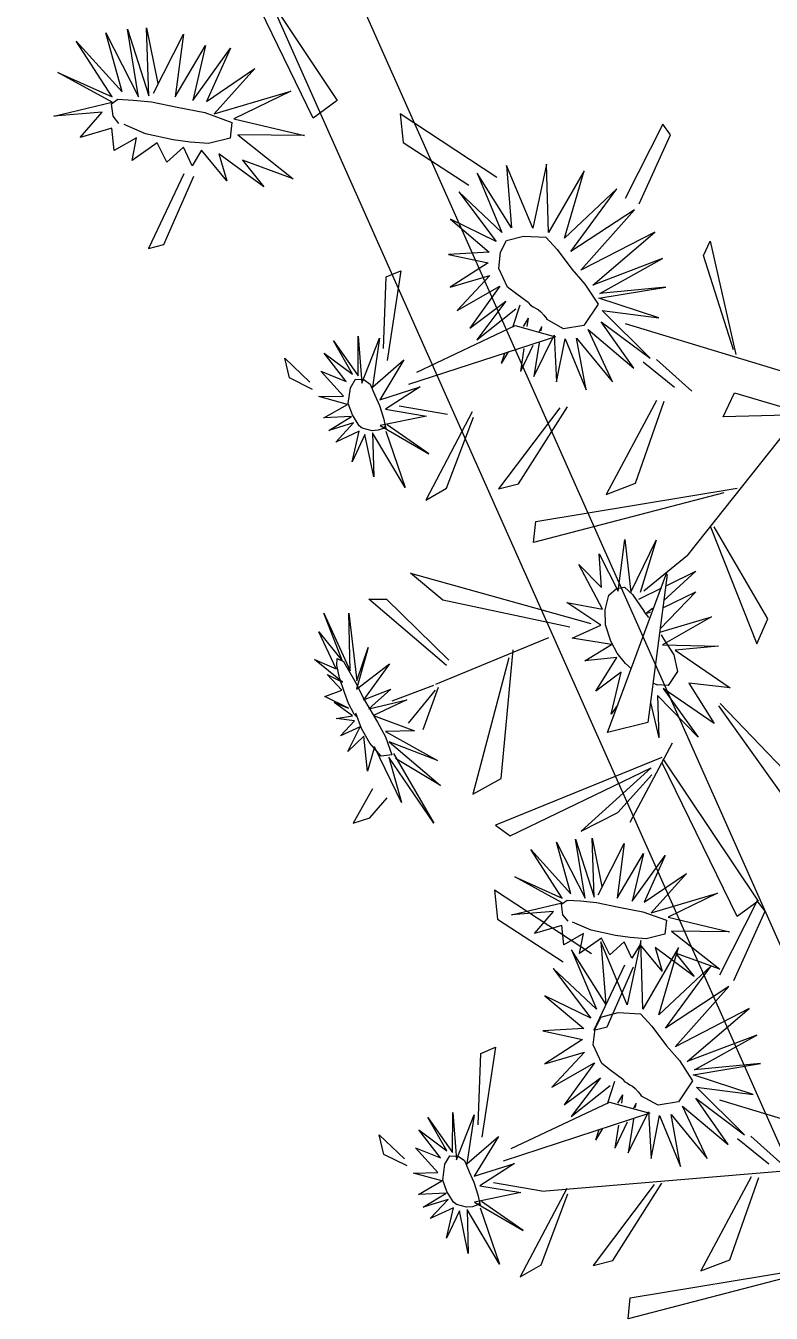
# Model space of a CAD drawing. Header units: inches. Extents: x -422522 to 22891, y -2973 to 414515.
# Drawn here: x 8287.73 to 8312.9, y 10007.55 to 10051 of the extents above; entities that cross this region are included whole.
import ezdxf

# ---------------------------------------------------------------- set-up
doc = ezdxf.new("R2010")
doc.units = ezdxf.units.IN
doc.header["$MEASUREMENT"] = 0
doc.layers.get('0').update_dxf_attribs({"lineweight": 25})
doc.layers.add('ARREDAMENTO', color=8, linetype='Continuous', lineweight=18)
doc.layers.add('QUOTE', color=6, linetype='Continuous', lineweight=9)
doc.styles.get("Standard").update_dxf_attribs({"font": 'Arial.ttf'})
doc.dimstyles.get("Standard").update_dxf_attribs({"dimtxt": 15, "dimasz": 10, "dimexe": 10, "dimexo": 10, "dimgap": 5, "dimtad": 2, "dimtih": 1, "dimtoh": 1, "dimdec": 0, "dimzin": 0, "dimdsep": 46, "dimtxsty": 'Standard', "dimblk": 'OBLIQUE', "dimblk1": 'OBLIQUE', "dimblk2": 'OBLIQUE', "dimcen": 0.09, "dimdle": 10, "dimadec": 0, "dimazin": 0, "dimtfac": 1, "dimtdec": 0, "dimtofl": 0, "dimtmove": 0, "dimatfit": 3, "dimldrblk": 'OBLIQUE', "dimfxl": 1, "dimtolj": 1, "dimtzin": 0, "dimarcsym": 0})

# ---------------------------------------------------------------- blocks, each defined once
blk = doc.blocks.new('_Oblique')
at = {"color": 0, "linetype": 'ByBlock', "lineweight": -2}
blk.add_line((-0.5, -0.5), (0.5, 0.5), dxfattribs=at)
blk = doc.blocks.new('*D94')
at = {"layer": 'Defpoints', "color": 0, "transparency": 16777216}
for p in [(8341.344, 10728.182), (8108.048, 10624.312), (8396.237, 9975.431)]:
    blk.add_point(p, dxfattribs=at)
at = {"layer": 'QUOTE', "color": 0, "lineweight": -2, "transparency": 16777216}
for p, q in [((8634.195, 10070.43), (8337.277, 10737.317)), ((8117.184, 10628.379), (8350.48, 10732.249)), ((8405.373, 9979.498), (8639.263, 10083.633))]:
    blk.add_line(p, q, dxfattribs=at)
at = {"layer": 'QUOTE', "color": 0, "lineweight": -2, "transparency": 16777216, "xscale": 10, "yscale": 10, "zscale": 10}
for p, rotation in [((8341.344, 10728.182), 113.9999999999798), ((8630.127, 10079.565), 293.9999999999798)]:
    blk.add_blockref('_Oblique', p, dxfattribs=dict(at, rotation=rotation))
at = {"layer": 'QUOTE', "color": 0, "transparency": 16777216, "insert": (8508.425, 10413.975), "char_height": 15, "attachment_point": 5}
blk.add_mtext('\\A1;710', dxfattribs=at)

msp = doc.modelspace()

# ---------------------------------------------------------------- linework, layer by layer
at = {"layer": 'ARREDAMENTO', "linetype": 'Continuous'}
for p, q in [((8294.561, 10054.011, -27.277), (8298.247, 10048.483, -27.277)), ((8297.441, 10047.886, -27.277), (8294.53, 10053.857, -27.277)), ((8291.165, 10050.886, -27.277), (8291.891, 10048.637, -27.277)), ((8291.546, 10048.602, -27.277), (8291.165, 10050.886, -27.277)), ((8291.807, 10050.929, -27.277), (8292.189, 10049.058, -27.277)), ((8291.891, 10048.637, -27.277), (8291.807, 10050.929, -27.277)), ((8289.438, 10050.487, -27.277), (8290.984, 10048.772, -27.277)), ((8290.656, 10048.601, -27.277), (8289.438, 10050.487, -27.277)), ((8290.436, 10050.768, -27.277), (8291.546, 10048.602, -27.277)), ((8290.984, 10048.772, -27.277), (8290.436, 10050.768, -27.277)), ((8292.046, 10048.727, -27.277), (8293.055, 10050.724, -27.277)), ((8293.055, 10050.724, -27.277), (8292.784, 10048.607, -27.277)), ((8292.784, 10048.607, -27.277), (8293.803, 10050.339, -27.277)), ((8293.803, 10050.339, -27.277), (8293.37, 10048.484, -27.277)), ((8293.37, 10048.484, -27.277), (8294.643, 10050.251, -27.277)), ((8294.643, 10050.251, -27.277), (8293.832, 10048.446, -27.277)), ((8288.819, 10049.429, -27.277), (8290.656, 10048.601, -27.277)), ((8290.648, 10048.421, -27.277), (8288.819, 10049.429, -27.277)), ((8293.832, 10048.446, -27.277), (8295.47, 10049.565, -27.277)), ((8295.47, 10049.565, -27.277), (8294.096, 10048.036, -27.277)), ((8294.096, 10048.036, -27.277), (8296.679, 10048.796, -27.277)), ((8296.679, 10048.796, -27.277), (8294.758, 10047.863, -27.277)), ((8288.686, 10047.952, -27.277), (8290.648, 10048.421, -27.277)), ((8290.629, 10048.366, -27.277), (8290.846, 10048.523, -27.277)), ((8290.681, 10047.959, -27.277), (8290.629, 10048.366, -27.277)), ((8290.846, 10048.523, -27.277), (8291.364, 10048.498, -27.277)), ((8291.364, 10048.498, -27.277), (8291.982, 10048.432, -27.277)), ((8291.982, 10048.432, -27.277), (8292.848, 10048.257, -27.277)), ((8298.247, 10048.483, -27.277), (8297.441, 10047.886, -27.277)), ((8290.316, 10048.089, -27.277), (8288.686, 10047.952, -27.277)), ((8289.573, 10047.235, -27.277), (8290.316, 10048.089, -27.277)), ((8290.881, 10047.706, -27.277), (8290.681, 10047.959, -27.277)), ((8292.848, 10048.257, -27.277), (8293.781, 10048.074, -27.277)), ((8293.781, 10048.074, -27.277), (8294.696, 10047.745, -27.277)), ((8294.758, 10047.863, -27.277), (8297.146, 10047.299, -27.277)), ((8300.373, 10048.036), (8300.47, 10047.064)), ((8303.641, 10045.889), (8300.373, 10048.036)), ((8290.638, 10047.546, -27.277), (8289.573, 10047.235, -27.277)), ((8290.714, 10046.797, -27.277), (8290.638, 10047.546, -27.277)), ((8291.776, 10047.361, -27.277), (8291.052, 10047.675, -27.277)), ((8294.696, 10047.745, -27.277), (8294.63, 10047.207, -27.277)), ((8309.234, 10047.682), (8307.966, 10045.174)), ((8309.5, 10047.327), (8309.234, 10047.682)), ((8291.477, 10047.227, -27.277), (8290.714, 10046.797, -27.277)), ((8291.326, 10046.457, -27.277), (8291.477, 10047.227, -27.277)), ((8292.173, 10047.056, -27.277), (8291.326, 10046.457, -27.277)), ((8292.714, 10047.157, -27.277), (8291.776, 10047.361, -27.277)), ((8292.498, 10046.403, -27.277), (8292.173, 10047.056, -27.277)), ((8293.286, 10047.072, -27.277), (8292.714, 10047.157, -27.277)), ((8293.905, 10047.029, -27.277), (8293.286, 10047.072, -27.277)), ((8294.63, 10047.207, -27.277), (8293.905, 10047.029, -27.277)), ((8294.891, 10047.32, -27.277), (8296.763, 10045.844, -27.277)), ((8297.146, 10047.299, -27.277), (8294.891, 10047.32, -27.277)), ((8300.47, 10047.064), (8302.686, 10045.625)), ((8308.444, 10044.994), (8309.5, 10047.327)), ((8293.061, 10046.905, -27.277), (8292.498, 10046.403, -27.277)), ((8293.357, 10046.28, -27.277), (8293.061, 10046.905, -27.277)), ((8293.669, 10046.805, -27.277), (8293.357, 10046.28, -27.277)), ((8294.526, 10045.767, -27.277), (8293.669, 10046.805, -27.277)), ((8294.252, 10046.686, -27.277), (8294.526, 10045.767, -27.277)), ((8295.77, 10045.566, -27.277), (8294.252, 10046.686, -27.277)), ((8295.048, 10046.473, -27.277), (8295.77, 10045.566, -27.277)), ((8296.763, 10045.844, -27.277), (8295.048, 10046.473, -27.277)), ((8303.958, 10046.294), (8304.132, 10044.188)), ((8304.851, 10044.172), (8303.958, 10046.294)), ((8305.314, 10046.337), (8304.851, 10044.172)), ((8305.377, 10044.024), (8305.314, 10046.337)), ((8306.579, 10046.104), (8305.377, 10044.024)), ((8305.916, 10043.837), (8306.579, 10046.104)), ((8293.073, 10046.002, -27.277), (8291.873, 10043.489, -27.277)), ((8292.391, 10043.617, -27.277), (8293.413, 10045.934, -27.277)), ((8302.972, 10046.026), (8303.808, 10044.025)), ((8304.132, 10044.188), (8302.972, 10046.026)), ((8302.354, 10045.399), (8303.617, 10043.723)), ((8303.808, 10044.025), (8302.354, 10045.399)), ((8307.692, 10045.497), (8305.916, 10043.837)), ((8306.136, 10043.385), (8307.692, 10045.497)), ((8302.068, 10044.479), (8303.379, 10043.368)), ((8303.617, 10043.723), (8302.068, 10044.479)), ((8308.28, 10044.792), (8306.136, 10043.385)), ((8306.469, 10042.754), (8308.28, 10044.792)), ((8308.968, 10044.041), (8306.469, 10042.754)), ((8306.872, 10042.254), (8308.968, 10044.041)), ((8291.873, 10043.489, -27.277), (8292.391, 10043.617, -27.277)), ((8310.611, 10043.249), (8310.837, 10043.73)), ((8310.837, 10043.73), (8311.7, 10039.91)), ((8303.379, 10043.368), (8302.003, 10043.287)), ((8302.003, 10043.287), (8303.339, 10043)), ((8309.227, 10043.151), (8306.872, 10042.254)), ((8307.115, 10041.974), (8309.227, 10043.151)), ((8311.626, 10040.062), (8310.611, 10043.249)), ((8299.903, 10042.529), (8300.401, 10042.739)), ((8300.401, 10042.739), (8299.939, 10039.704)), ((8303.339, 10043), (8302.064, 10042.184)), ((8299.815, 10040.115), (8299.903, 10042.529)), ((8302.064, 10042.184), (8303.403, 10042.577)), ((8303.403, 10042.577), (8302.301, 10041.395)), ((8302.301, 10041.395), (8303.74, 10042.214)), ((8303.74, 10042.214), (8302.723, 10040.799)), ((8307.08, 10041.809), (8309.346, 10042.185)), ((8309.101, 10041.142), (8307.08, 10041.809)), ((8309.346, 10042.185), (8307.115, 10041.974)), ((8302.723, 10040.799), (8303.942, 10041.705)), ((8303.942, 10041.705), (8302.962, 10040.403)), ((8302.962, 10040.403), (8304.278, 10041.448)), ((8304.18, 10040.829), (8304.426, 10041.588)), ((8307.191, 10041.39), (8309.101, 10041.142)), ((8308.811, 10039.788), (8307.191, 10041.39)), ((8300.933, 10039.317), (8304.254, 10040.883)), ((8304.254, 10040.883), (8305.613, 10040.509)), ((8304.534, 10040.851), (8304.705, 10041.134)), ((8304.662, 10040.853), (8304.705, 10041.134)), ((8307.163, 10041.016), (8308.811, 10039.788)), ((8308.256, 10039.454), (8307.163, 10041.016)), ((8307.969, 10040.961), (8314.087, 10039.101)), ((8298.955, 10039.189), (8298.96, 10040.533)), ((8298.96, 10040.533), (8299.084, 10038.939)), ((8299.084, 10038.939), (8299.677, 10040.459)), ((8299.677, 10040.459), (8299.439, 10038.802)), ((8305.613, 10040.509), (8300.657, 10038.896)), ((8304.884, 10039.171), (8305.567, 10040.564)), ((8305.074, 10040.682), (8305.154, 10040.852)), ((8305.131, 10040.705), (8305.154, 10040.852)), ((8305.567, 10040.564), (8305.655, 10038.983)), ((8306.33, 10040.465), (8307.546, 10038.983)), ((8306.649, 10038.717), (8306.33, 10040.465)), ((8306.718, 10040.755), (8308.256, 10039.454)), ((8307.546, 10038.983), (8306.718, 10040.755)), ((8298.121, 10040.369), (8298.955, 10039.189)), ((8298.762, 10039.241), (8298.121, 10040.369)), ((8304.852, 10040.215), (8304.434, 10039.332)), ((8304.551, 10040.113), (8304.434, 10039.332)), ((8305.067, 10040.306), (8304.884, 10039.171)), ((8305.655, 10038.983), (8305.942, 10040.435)), ((8305.942, 10040.435), (8306.649, 10038.717)), ((8296.478, 10039.784), (8297.328, 10038.975)), ((8296.639, 10039.12), (8296.478, 10039.784)), ((8297.811, 10039.95), (8298.762, 10039.241)), ((8298.549, 10039.003), (8297.811, 10039.95)), ((8299.439, 10038.802), (8300.501, 10039.726)), ((8300.501, 10039.726), (8299.684, 10038.384)), ((8304.018, 10039.996), (8303.783, 10039.604)), ((8303.894, 10039.947), (8303.783, 10039.604)), ((8309.629, 10038.795), (8308.571, 10039.651)), ((8310.218, 10038.668), (8309.027, 10039.739)), ((8298.458, 10038.507), (8297.698, 10039.348)), ((8297.698, 10039.348), (8298.549, 10039.003)), ((8297.419, 10038.731), (8296.639, 10039.12)), ((8298.621, 10038.251), (8298.696, 10038.788)), ((8298.696, 10038.788), (8298.864, 10039.076)), ((8298.864, 10039.076), (8299.145, 10039.065)), ((8299.145, 10039.065), (8299.361, 10038.912)), ((8299.361, 10038.912), (8299.515, 10038.539)), ((8299.684, 10038.384), (8301.048, 10038.818)), ((8301.048, 10038.818), (8299.875, 10038.065)), ((8297.631, 10038.491), (8298.458, 10038.507)), ((8298.597, 10038.228), (8297.631, 10038.491)), ((8299.515, 10038.539), (8299.675, 10038.188)), ((8309.029, 10038.363), (8307.329, 10035.189)), ((8308.313, 10035.569), (8309.29, 10038.339)), ((8311.279, 10037.807), (8311.664, 10038.62)), ((8311.664, 10038.62), (8314.177, 10037.867)), ((8297.8, 10037.772), (8298.597, 10038.228)), ((8298.761, 10037.869), (8298.621, 10038.251)), ((8298.988, 10037.506), (8298.761, 10037.869)), ((8299.675, 10038.188), (8299.809, 10037.759)), ((8299.875, 10038.065), (8301.259, 10037.832)), ((8301.966, 10037.882), (8300.336, 10038.163)), ((8302.808, 10037.973), (8301.237, 10034.989)), ((8305.764, 10038.111), (8303.695, 10035.375)), ((8304.363, 10035.544), (8306.016, 10038.148)), ((8314.506, 10037.886), (8311.279, 10037.807)), ((8298.734, 10037.816), (8297.8, 10037.772)), ((8297.966, 10037.341), (8298.734, 10037.816)), ((8298.802, 10037.602), (8297.966, 10037.341)), ((8298.199, 10036.956), (8298.802, 10037.602)), ((8299.091, 10037.429), (8298.988, 10037.506)), ((8299.428, 10037.336), (8299.091, 10037.429)), ((8299.805, 10037.418), (8299.627, 10037.351)), ((8301.259, 10037.832), (8299.698, 10037.512)), ((8299.698, 10037.512), (8301.338, 10036.558)), ((8299.869, 10037.502), (8299.805, 10037.418)), ((8299.809, 10037.759), (8299.884, 10037.407)), ((8301.338, 10036.558), (8299.93, 10037.535)), ((8301.941, 10035.396), (8302.85, 10037.79)), ((8310.067, 10033.122), (8313.764, 10037.776)), ((8298.984, 10037.322), (8298.199, 10036.956)), ((8298.754, 10036.293), (8298.984, 10037.322)), ((8299.183, 10037.214), (8298.754, 10036.293)), ((8299.483, 10035.779), (8299.183, 10037.214)), ((8299.627, 10037.351), (8299.428, 10037.336)), ((8299.444, 10037.262), (8299.483, 10035.779)), ((8300.54, 10035.418), (8299.444, 10037.262)), ((8299.888, 10037.32), (8300.54, 10035.418)), ((8301.237, 10034.989), (8301.941, 10035.396)), ((8303.695, 10035.375), (8304.363, 10035.544)), ((8311.296, 10035.243), (8304.879, 10033.57)), ((8304.949, 10034.279), (8311.747, 10035.401)), ((8307.329, 10035.189), (8308.313, 10035.569)), ((8304.879, 10033.57), (8304.949, 10034.279)), ((8310.854, 10034.093), (8312.417, 10030.14)), ((8312.78, 10030.994), (8310.968, 10034.095)), ((8307.729, 10031.925), (8307.958, 10033.666)), ((8307.958, 10033.666), (8308.156, 10031.891)), ((8308.156, 10031.891), (8309.009, 10033.64)), ((8309.009, 10033.64), (8308.479, 10031.879)), ((8307.093, 10033.188), (8307.729, 10031.925)), ((8307.174, 10032.047), (8307.093, 10033.188)), ((8310.067, 10033.122), (8308.593, 10031.925)), ((8306.4, 10032.822), (8307.174, 10032.047)), ((8307.201, 10031.31), (8306.4, 10032.822)), ((8300.72, 10032.531), (8306.812, 10030.836)), ((8301.811, 10031.619), (8300.72, 10032.531)), ((8307.372, 10027.153), (8309.371, 10032.552)), ((8309.389, 10032.487), (8308.729, 10027.487)), ((8309.273, 10031.605), (8310.354, 10032.6)), ((8309.369, 10032.111), (8310.354, 10032.6)), ((8307.294, 10031.296), (8307.414, 10031.784)), ((8307.414, 10031.784), (8307.672, 10032.017)), ((8307.672, 10032.017), (8307.949, 10032.059)), ((8307.949, 10032.059), (8308.219, 10031.807)), ((8308.219, 10031.807), (8308.615, 10031.235)), ((8309.198, 10032.026), (8308.415, 10031.638)), ((8309.147, 10030.648), (8310.351, 10031.895)), ((8309.24, 10031.355), (8310.351, 10031.895)), ((8299.315, 10031.647), (8299.917, 10031.648)), ((8301.937, 10029.411), (8299.315, 10031.647)), ((8299.917, 10031.648), (8302.013, 10029.592)), ((8306.096, 10030.703), (8301.811, 10031.619)), ((8305.995, 10031.542), (8307.201, 10031.31)), ((8307.144, 10030.773), (8305.995, 10031.542)), ((8308.886, 10031.334), (8308.689, 10031.178)), ((8297.797, 10031.185), (8298.69, 10029.232)), ((8298.424, 10029.565), (8297.797, 10031.185)), ((8298.637, 10031.178), (8298.916, 10028.892)), ((8298.69, 10029.232), (8298.637, 10031.178)), ((8307.304, 10030.781), (8307.294, 10031.296)), ((8308.77, 10031.036), (8308.615, 10031.235)), ((8308.689, 10031.178), (8308.828, 10031.209)), ((8309.133, 10030.542), (8310.883, 10031.058)), ((8310.883, 10031.058), (8309.224, 10030.111)), ((8312.417, 10030.14), (8312.78, 10030.994)), ((8297.633, 10030.552), (8298.424, 10029.565)), ((8298.217, 10029.305), (8297.633, 10030.552)), ((8306.182, 10030.341), (8307.144, 10030.773)), ((8307.489, 10030.237), (8307.304, 10030.781)), ((8301.582, 10028.787), (8305.386, 10030.361)), ((8307.505, 10030.118), (8306.182, 10030.341)), ((8306.611, 10029.57), (8307.505, 10030.118)), ((8307.702, 10029.832), (8307.489, 10030.237)), ((8309.182, 10030.446), (8309.266, 10030.315)), ((8309.224, 10030.111), (8311.121, 10030.067)), ((8309.266, 10030.315), (8309.61, 10029.769)), ((8311.121, 10030.067), (8309.654, 10029.936)), ((8297.484, 10029.621), (8298.217, 10029.305)), ((8298.425, 10028.853), (8297.484, 10029.621)), ((8299.289, 10030.018), (8298.902, 10028.615)), ((8298.916, 10028.892), (8299.289, 10030.018)), ((8304.041, 10029.673), (8302.825, 10025.072)), ((8303.784, 10025.605), (8304.187, 10029.938)), ((8307.691, 10029.684), (8306.611, 10029.57)), ((8306.977, 10028.545), (8307.691, 10029.684)), ((8307.976, 10029.484), (8307.702, 10029.832)), ((8309.61, 10029.769), (8309.734, 10029.213)), ((8309.654, 10029.936), (8311.512, 10028.657)), ((8298.902, 10028.615), (8300.012, 10029.471)), ((8300.012, 10029.471), (8299.134, 10028.254)), ((8307.837, 10029.188), (8306.977, 10028.545)), ((8307.491, 10027.777), (8307.837, 10029.188)), ((8308.171, 10029.312), (8307.976, 10029.484)), ((8309.734, 10029.213), (8309.425, 10028.736)), ((8297.906, 10029.112), (8298.425, 10028.853)), ((8298.404, 10028.576), (8297.906, 10029.112)), ((8301.502, 10028.737), (8300.096, 10028.208)), ((8308.906, 10028.826), (8309.043, 10028.765)), ((8309.425, 10028.736), (8309.043, 10028.765)), ((8310.118, 10028.821), (8310.975, 10027.462)), ((8311.512, 10028.657), (8310.118, 10028.821)), ((8297.826, 10028.371), (8298.404, 10028.576)), ((8298.624, 10027.978), (8297.826, 10028.371)), ((8299.134, 10028.254), (8300.055, 10028.615)), ((8300.055, 10028.615), (8299.319, 10027.946)), ((8301.558, 10028.587), (8300.645, 10027.468)), ((8301.148, 10027.255), (8301.662, 10028.684)), ((8309.054, 10028.407), (8309.108, 10026.977)), ((8310.429, 10026.994), (8309.054, 10028.407)), ((8309.248, 10028.635), (8310.429, 10026.994)), ((8310.975, 10027.462), (8309.248, 10028.635)), ((8298.147, 10028.161), (8298.624, 10027.978)), ((8298.759, 10027.717), (8298.147, 10028.161)), ((8299.319, 10027.946), (8300.596, 10028.259)), ((8300.596, 10028.259), (8299.477, 10027.722)), ((8307.713, 10028.075), (8307.491, 10027.777)), ((8308.82, 10028.17), (8309.108, 10026.977)), ((8311.121, 10028.049), (8313.537, 10024.67)), ((8314.291, 10024.879), (8311.173, 10028.137)), ((8298.208, 10027.62), (8298.759, 10027.717)), ((8298.827, 10027.547), (8298.208, 10027.62)), ((8298.356, 10027.041), (8298.827, 10027.547)), ((8299.477, 10027.722), (8300.853, 10027.209)), ((8308.729, 10027.487), (8307.372, 10027.153)), ((8299.021, 10027.347), (8298.356, 10027.041)), ((8298.604, 10026.517), (8299.021, 10027.347)), ((8299.152, 10027.025), (8298.604, 10026.517)), ((8299.267, 10025.844), (8299.152, 10027.025)), ((8300.853, 10027.209), (8299.874, 10027.19)), ((8299.874, 10027.19), (8301.636, 10026.213)), ((8299.512, 10026.665), (8299.267, 10025.844)), ((8300.414, 10024.785), (8299.512, 10026.665)), ((8300, 10026.835), (8301.73, 10025.365)), ((8301.636, 10026.213), (8300, 10026.835)), ((8308.142, 10024.129), (8309.568, 10026.802)), ((8299.987, 10026.318), (8300.414, 10024.785)), ((8301.505, 10024.088), (8299.987, 10026.318)), ((8300.15, 10026.445), (8301.505, 10024.088)), ((8301.73, 10025.365), (8300.219, 10026.272)), ((8309.205, 10026.313), (8303.588, 10024.03)), ((8311.752, 10020.938), (8309.219, 10026.134)), ((8309.245, 10026.269), (8312.453, 10021.457)), ((8304.085, 10023.661), (8308.85, 10025.961)), ((8308.85, 10025.961), (8306.48, 10023.827)), ((8307.726, 10024.455), (8308.87, 10025.726)), ((8299.435, 10025.251), (8298.791, 10024.091)), ((8302.825, 10025.072), (8303.784, 10025.605)), ((8299.355, 10024.27), (8299.936, 10024.95)), ((8306.48, 10023.827), (8307.726, 10024.455)), ((8298.791, 10024.091), (8299.355, 10024.27)), ((8303.588, 10024.03), (8304.085, 10023.661)), ((8306.289, 10023.549), (8306.922, 10021.592)), ((8306.621, 10021.561), (8306.289, 10023.549)), ((8306.849, 10023.586), (8307.181, 10021.958)), ((8306.922, 10021.592), (8306.849, 10023.586)), ((8304.787, 10023.202), (8306.132, 10021.709)), ((8305.847, 10021.56), (8304.787, 10023.202)), ((8305.655, 10023.446), (8306.621, 10021.561)), ((8306.132, 10021.709), (8305.655, 10023.446)), ((8307.057, 10021.67), (8307.934, 10023.408)), ((8307.934, 10023.408), (8307.699, 10021.565)), ((8307.699, 10021.565), (8308.586, 10023.072)), ((8308.586, 10023.072), (8308.209, 10021.458)), ((8308.209, 10021.458), (8309.317, 10022.996)), ((8309.317, 10022.996), (8308.611, 10021.425)), ((8304.248, 10022.281), (8305.847, 10021.56)), ((8305.84, 10021.404), (8304.248, 10022.281)), ((8308.611, 10021.425), (8310.037, 10022.399)), ((8310.037, 10022.399), (8308.841, 10021.068)), ((8303.561, 10021.828), (8303.658, 10020.856)), ((8306.829, 10019.681), (8303.561, 10021.828)), ((8304.133, 10020.995), (8305.84, 10021.404)), ((8305.823, 10021.355), (8306.012, 10021.492)), ((8305.868, 10021.001), (8305.823, 10021.355)), ((8306.012, 10021.492), (8306.463, 10021.471)), ((8306.463, 10021.471), (8307, 10021.413)), ((8307, 10021.413), (8307.754, 10021.261)), ((8308.841, 10021.068), (8311.089, 10021.73)), ((8311.089, 10021.73), (8309.417, 10020.918)), ((8312.422, 10021.474), (8311.155, 10018.966)), ((8312.453, 10021.457), (8311.752, 10020.938)), ((8312.689, 10021.119), (8312.422, 10021.474)), ((8305.551, 10021.115), (8304.133, 10020.995)), ((8304.904, 10020.371), (8305.551, 10021.115)), ((8306.043, 10020.781), (8305.868, 10021.001)), ((8307.754, 10021.261), (8308.567, 10021.101)), ((8308.567, 10021.101), (8309.363, 10020.815)), ((8309.417, 10020.918), (8311.495, 10020.427)), ((8311.632, 10018.786), (8312.689, 10021.119)), ((8303.658, 10020.856), (8305.874, 10019.417)), ((8305.831, 10020.642), (8304.904, 10020.371)), ((8305.897, 10019.99), (8305.831, 10020.642)), ((8306.822, 10020.481), (8306.192, 10020.754)), ((8307.638, 10020.304), (8306.822, 10020.481)), ((8309.363, 10020.815), (8309.305, 10020.347)), ((8306.561, 10020.364), (8305.897, 10019.99)), ((8306.43, 10019.694), (8306.561, 10020.364)), ((8307.167, 10020.216), (8306.43, 10019.694)), ((8307.146, 10020.086), (8307.321, 10017.98)), ((8308.04, 10017.964), (8307.146, 10020.086)), ((8307.45, 10019.647), (8307.167, 10020.216)), ((8307.94, 10020.084), (8307.45, 10019.647)), ((8308.136, 10020.229), (8307.638, 10020.304)), ((8308.198, 10019.54), (8307.94, 10020.084)), ((8308.502, 10020.129), (8308.04, 10017.964)), ((8308.675, 10020.192), (8308.136, 10020.229)), ((8308.565, 10017.816), (8308.502, 10020.129)), ((8309.305, 10020.347), (8308.675, 10020.192)), ((8309.532, 10020.445), (8311.162, 10019.16)), ((8311.495, 10020.427), (8309.532, 10020.445)), ((8306.16, 10019.818), (8306.996, 10017.817)), ((8307.321, 10017.98), (8306.16, 10019.818)), ((8308.469, 10019.997), (8308.198, 10019.54)), ((8309.215, 10019.094), (8308.469, 10019.997)), ((8309.767, 10019.896), (8308.565, 10017.816)), ((8308.977, 10019.893), (8309.215, 10019.094)), ((8310.298, 10018.919), (8308.977, 10019.893)), ((8309.104, 10017.629), (8309.767, 10019.896)), ((8309.669, 10019.708), (8310.298, 10018.919)), ((8311.162, 10019.16), (8309.669, 10019.708)), ((8305.542, 10019.191), (8306.805, 10017.514)), ((8306.996, 10017.817), (8305.542, 10019.191)), ((8307.95, 10019.298), (8306.906, 10017.111)), ((8307.357, 10017.222), (8308.246, 10019.239)), ((8310.881, 10019.289), (8309.104, 10017.629)), ((8309.324, 10017.177), (8310.881, 10019.289)), ((8311.469, 10018.584), (8309.324, 10017.177)), ((8309.658, 10016.546), (8311.469, 10018.584)), ((8305.256, 10018.271), (8306.568, 10017.16)), ((8306.805, 10017.514), (8305.256, 10018.271)), ((8312.156, 10017.833), (8309.658, 10016.546)), ((8310.06, 10016.046), (8312.156, 10017.833)), ((8306.568, 10017.16), (8305.191, 10017.079)), ((8305.191, 10017.079), (8306.527, 10016.792)), ((8306.906, 10017.111), (8307.357, 10017.222)), ((8306.527, 10016.792), (8305.252, 10015.976)), ((8312.415, 10016.943), (8310.06, 10016.046)), ((8310.303, 10015.766), (8312.415, 10016.943)), ((8303.004, 10013.907), (8303.092, 10016.321)), ((8303.092, 10016.321), (8303.589, 10016.531)), ((8303.589, 10016.531), (8303.128, 10013.495)), ((8305.252, 10015.976), (8306.592, 10016.369)), ((8306.592, 10016.369), (8305.49, 10015.187)), ((8305.49, 10015.187), (8306.928, 10016.006)), ((8306.928, 10016.006), (8305.911, 10014.591)), ((8310.269, 10015.601), (8312.534, 10015.977)), ((8312.534, 10015.977), (8310.303, 10015.766)), ((8305.911, 10014.591), (8307.13, 10015.497)), ((8307.13, 10015.497), (8306.15, 10014.195)), ((8307.368, 10014.621), (8307.614, 10015.38)), ((8312.29, 10014.933), (8310.269, 10015.601)), ((8306.15, 10014.195), (8307.467, 10015.24)), ((8307.722, 10014.642), (8307.893, 10014.926)), ((8307.851, 10014.644), (8307.893, 10014.926)), ((8310.38, 10015.182), (8312.29, 10014.933)), ((8311.999, 10013.579), (8310.38, 10015.182)), ((8304.121, 10013.109), (8307.443, 10014.675)), ((8307.443, 10014.675), (8308.801, 10014.301)), ((8308.262, 10014.474), (8308.343, 10014.644)), ((8308.319, 10014.497), (8308.343, 10014.644)), ((8309.906, 10014.547), (8311.445, 10013.246)), ((8310.734, 10012.775), (8309.906, 10014.547)), ((8310.351, 10014.808), (8311.999, 10013.579)), ((8311.445, 10013.246), (8310.351, 10014.808)), ((8311.157, 10014.752), (8317.275, 10012.893)), ((8301.31, 10014.16), (8302.144, 10012.981)), ((8301.951, 10013.033), (8301.31, 10014.16)), ((8302.144, 10012.981), (8302.148, 10014.325)), ((8302.148, 10014.325), (8302.273, 10012.731)), ((8302.273, 10012.731), (8302.866, 10014.251)), ((8302.866, 10014.251), (8302.628, 10012.594)), ((8308.801, 10014.301), (8303.846, 10012.688)), ((8308.041, 10014.007), (8307.622, 10013.124)), ((8308.073, 10012.962), (8308.755, 10014.356)), ((8308.255, 10014.098), (8308.073, 10012.962)), ((8308.755, 10014.356), (8308.843, 10012.775)), ((8308.843, 10012.775), (8309.13, 10014.227)), ((8309.13, 10014.227), (8309.838, 10012.509)), ((8309.518, 10014.257), (8310.734, 10012.775)), ((8309.838, 10012.509), (8309.518, 10014.257)), ((8299.666, 10013.575), (8300.517, 10012.766)), ((8299.827, 10012.912), (8299.666, 10013.575)), ((8300.999, 10013.742), (8301.951, 10013.033)), ((8301.738, 10012.795), (8300.999, 10013.742)), ((8302.628, 10012.594), (8303.69, 10013.518)), ((8303.69, 10013.518), (8302.872, 10012.176)), ((8307.207, 10013.788), (8306.971, 10013.396)), ((8307.082, 10013.739), (8306.971, 10013.396)), ((8307.74, 10013.905), (8307.622, 10013.124)), ((8313.406, 10012.46), (8312.215, 10013.531)), ((8300.886, 10013.14), (8301.738, 10012.795)), ((8301.647, 10012.299), (8300.886, 10013.14)), ((8312.817, 10012.587), (8311.759, 10013.443)), ((8300.607, 10012.523), (8299.827, 10012.912)), ((8301.885, 10012.58), (8302.053, 10012.867)), ((8302.053, 10012.867), (8302.333, 10012.857)), ((8302.333, 10012.857), (8302.55, 10012.704)), ((8302.55, 10012.704), (8302.703, 10012.33)), ((8305.154, 10011.674), (8317.673, 10012.723)), ((8300.819, 10012.283), (8301.647, 10012.299)), ((8301.785, 10012.02), (8300.819, 10012.283)), ((8301.809, 10012.043), (8301.885, 10012.58)), ((8302.703, 10012.33), (8302.863, 10011.979)), ((8302.872, 10012.176), (8304.236, 10012.61)), ((8304.236, 10012.61), (8303.064, 10011.857)), ((8300.989, 10011.564), (8301.785, 10012.02)), ((8301.949, 10011.661), (8301.809, 10012.043)), ((8302.863, 10011.979), (8302.997, 10011.551)), ((8303.064, 10011.857), (8304.447, 10011.624)), ((8305.154, 10011.674), (8303.524, 10011.955)), ((8308.952, 10011.903), (8306.883, 10009.167)), ((8307.551, 10009.336), (8309.204, 10011.94)), ((8312.217, 10012.155), (8310.518, 10008.981)), ((8311.501, 10009.361), (8312.478, 10012.13)), ((8301.923, 10011.608), (8300.989, 10011.564)), ((8301.155, 10011.133), (8301.923, 10011.608)), ((8301.99, 10011.394), (8301.155, 10011.133)), ((8301.388, 10010.748), (8301.99, 10011.394)), ((8302.176, 10011.298), (8301.949, 10011.661)), ((8304.447, 10011.624), (8302.887, 10011.304)), ((8302.997, 10011.551), (8303.072, 10011.198)), ((8305.997, 10011.765), (8304.426, 10008.78)), ((8305.13, 10009.188), (8306.038, 10011.581)), ((8302.172, 10011.114), (8301.388, 10010.748)), ((8301.942, 10010.085), (8302.172, 10011.114)), ((8302.371, 10011.006), (8301.942, 10010.085)), ((8302.279, 10011.221), (8302.176, 10011.298)), ((8302.616, 10011.128), (8302.279, 10011.221)), ((8302.672, 10009.571), (8302.371, 10011.006)), ((8302.816, 10011.143), (8302.616, 10011.128)), ((8302.632, 10011.053), (8302.672, 10009.571)), ((8303.728, 10009.21), (8302.632, 10011.053)), ((8302.993, 10011.21), (8302.816, 10011.143)), ((8302.887, 10011.304), (8304.527, 10010.35)), ((8303.057, 10011.294), (8302.993, 10011.21)), ((8303.076, 10011.112), (8303.728, 10009.21)), ((8304.527, 10010.35), (8303.119, 10011.327)), ((8304.426, 10008.78), (8305.13, 10009.188)), ((8306.883, 10009.167), (8307.551, 10009.336)), ((8308.137, 10008.071), (8314.936, 10009.193)), ((8310.518, 10008.981), (8311.501, 10009.361)), ((8314.485, 10009.035), (8308.067, 10007.362)), ((8308.067, 10007.362), (8308.137, 10008.071))]:
    msp.add_line(p, q, dxfattribs=at)
at = {"layer": 'ARREDAMENTO', "elevation": -27.277}
for points in [[(8326.226, 9983.93), (8269.858, 10110.533), (8299.399, 10123.685), (8355.766, 9997.082)], [(8327.63, 9987.589), (8273.518, 10109.128), (8297.994, 10120.026), (8352.107, 9998.487)]]:
    msp.add_lwpolyline(points, close=True, dxfattribs=at)
at = {"layer": 'ARREDAMENTO', "linetype": 'Continuous'}
for points in [[(8304.693, 10041.662), (8304.308, 10041.945), (8303.994, 10042.187), (8303.703, 10042.816), (8303.762, 10043.359), (8303.964, 10043.753), (8304.539, 10043.908), (8305.295, 10043.865), (8305.677, 10043.452), (8306.172, 10042.787), (8306.612, 10042.288), (8307.056, 10041.605), (8306.575, 10040.892), (8305.892, 10040.778), (8305.313, 10041.103)], [(8304.693, 10041.662), (8304.771, 10041.57), (8304.862, 10041.524), (8304.936, 10041.469), (8305.028, 10041.426), (8305.121, 10041.349), (8305.222, 10041.232), (8305.323, 10041.11), (8305.313, 10041.103)], [(8298.924, 10027.673), (8298.817, 10027.768), (8298.629, 10028.127), (8298.496, 10028.508), (8298.329, 10028.997), (8298.238, 10029.424), (8298.242, 10029.653), (8298.459, 10029.544), (8298.845, 10028.888), (8299.17, 10028.244), (8299.61, 10027.499), (8299.879, 10027.001), (8300.093, 10026.404), (8299.731, 10026.351), (8299.351, 10026.794), (8299.072, 10027.286), (8298.872, 10027.802)], [(8307.882, 10015.454), (8307.497, 10015.737), (8307.182, 10015.979), (8306.891, 10016.608), (8306.951, 10017.151), (8307.152, 10017.545), (8307.728, 10017.7), (8308.483, 10017.657), (8308.865, 10017.244), (8309.36, 10016.579), (8309.801, 10016.08), (8310.244, 10015.397), (8309.763, 10014.684), (8309.081, 10014.57), (8308.502, 10014.895)], [(8307.882, 10015.454), (8307.959, 10015.362), (8308.051, 10015.316), (8308.124, 10015.261), (8308.217, 10015.218), (8308.309, 10015.141), (8308.41, 10015.024), (8308.511, 10014.902), (8308.502, 10014.895)]]:
    msp.add_lwpolyline(points, dxfattribs=at)

# ---------------------------------------------------------------- dimensions: what is measured, and where the dimension line sits
at = {"layer": 'QUOTE'}
dim = msp.add_linear_dim(base=(8341.344, 10728.182), p1=(8396.237, 9975.431), p2=(8108.048, 10624.312), angle=114, dimstyle='Standard', dxfattribs=at)
dim.commit()
dim.dimension.update_dxf_attribs({"geometry": '*D94', "text_midpoint": (8508.425, 10413.975)})

doc.saveas('drawing.dxf')
